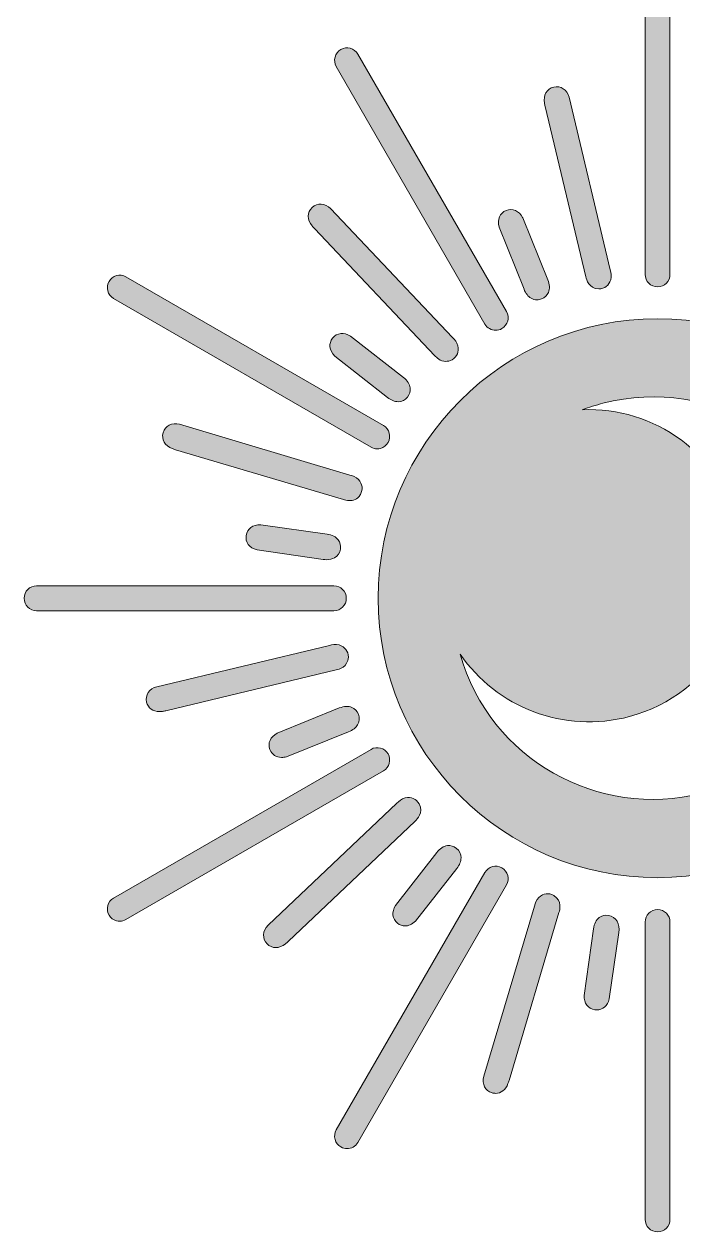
# Model space of a CAD drawing. Header units: inches. Extents: x 27.1 to 36.1, y -24.8 to -12.8.
# Drawn here: x 27.05 to 30.61, y -24.84 to -18.32 of the extents above; entities that cross this region are included whole.
import ezdxf

# ---------------------------------------------------------------- set-up
doc = ezdxf.new("R2010")
doc.units = ezdxf.units.IN
doc.header["$MEASUREMENT"] = 0
doc.layers.add('Layer 1', color=7, linetype='Continuous')

msp = doc.modelspace()

# ---------------------------------------------------------------- hatches: boundary and pattern name
at = {"layer": 'Layer 1', "true_color": 0xa16e58}
h = msp.add_hatch(color=35, dxfattribs=at)
h.dxf.hatch_style = 2
edge = h.paths.add_edge_path()
edge.add_spline(control_points=[(36.1013, -14.1036), (35.9893, -13.4943), (35.6073, -13.0502), (35.14, -12.8542), (35.0789, -12.8286), (35.0257, -12.8339), (34.971, -12.8729), (34.7206, -13.0515), (34.4449, -13.2544), (34.1507, -13.3523), (33.9898, -13.4058), (33.8109, -13.4233), (33.6457, -13.3781), (33.0526, -13.2158), (32.536, -12.879), (31.9025, -12.86), (31.8292, -12.8576), (31.7659, -12.881), (31.7062, -12.9227), (31.5978, -12.9983), (31.5044, -13.09), (31.4167, -13.1877), (31.1897, -13.4406), (30.9241, -13.6316), (30.6497, -13.8281), (30.5392, -13.9072), (30.4761, -14.0201), (30.4276, -14.143), (30.4048, -14.2007), (30.391, -14.2612), (30.3717, -14.32), (30.3221, -14.4705), (30.2457, -14.6068), (30.209, -14.7632), (30.1566, -14.9865), (30.177, -15.2106), (30.1539, -15.4363), (30.1451, -15.5215), (30.1336, -15.6069), (30.1346, -15.6929), (30.1353, -15.7525), (30.1512, -15.8053), (30.2076, -15.8377), (30.2307, -15.8509), (30.2549, -15.856), (30.2811, -15.8554), (30.3278, -15.8542), (30.3685, -15.8432), (30.4045, -15.8244), (30.4045, -15.8244), (30.4045, -18.0643), (30.4045, -18.0643), (30.4045, -18.0643), (30.4045, -18.0643), (30.4045, -18.0643), (30.4045, -18.0643), (30.4045, -19.6698), (30.4045, -19.6698), (30.4045, -19.7069), (30.4346, -19.737), (30.4716, -19.737), (30.5086, -19.737), (30.5388, -19.7069), (30.5388, -19.6698), (30.5388, -19.6698), (30.5388, -18.2391), (30.5388, -18.2391), (30.5388, -18.2391), (30.5388, -18.2391), (30.5388, -18.2391), (30.5388, -18.2391), (30.5388, -15.6777), (30.5388, -15.6777), (30.5848, -15.5895), (30.6053, -15.4947), (30.6081, -15.3944), (30.6171, -15.0679), (30.7724, -14.7811), (30.9007, -14.4905), (30.9749, -14.3224), (31.1506, -14.2271), (31.2917, -14.1222), (31.3293, -14.0941), (31.3713, -14.0722), (31.407, -14.0414), (31.409, -14.0397), (31.4122, -14.0393), (31.4148, -14.0384), (31.4131, -14.041), (31.4117, -14.0439), (31.4095, -14.0462), (31.2813, -14.1793), (31.1541, -14.3266), (31.0426, -14.4741), (30.9527, -14.5931), (30.9772, -14.7462), (30.9656, -14.8849), (30.9537, -15.027), (30.9634, -15.1686), (30.9827, -15.3093), (31.0018, -15.449), (31.0825, -15.538), (31.178, -15.632), (31.3033, -15.7554), (31.4065, -15.9307), (31.5596, -16.0195), (31.6554, -16.075), (31.7498, -16.032), (31.7716, -15.9232), (31.8237, -15.6622), (31.6441, -15.528), (31.5751, -15.2612), (31.5718, -15.2483), (31.5642, -15.2126), (31.5553, -15.2012), (31.4838, -15.1086), (31.4806, -15.0044), (31.5097, -14.8975), (31.5522, -14.7415), (31.6636, -14.6148), (31.7779, -14.5053), (31.9056, -14.3829), (32.0327, -14.2604), (32.1744, -14.1541), (32.184, -14.1469), (32.201, -14.1415), (32.2052, -14.1528), (32.2079, -14.1602), (32.2012, -14.1675), (32.1952, -14.1726), (32.0611, -14.287), (31.9312, -14.4065), (31.806, -14.5306), (31.6958, -14.6398), (31.5828, -14.75), (31.5378, -14.9034), (31.5168, -14.9742), (31.5176, -15.0453), (31.5394, -15.1155), (31.5524, -15.1572), (31.5809, -15.191), (31.6083, -15.2233), (31.7092, -15.3421), (31.7926, -15.4751), (31.8898, -15.5969), (31.9556, -15.6794), (32.0407, -15.725), (32.1431, -15.7422), (32.233, -15.7572), (32.3214, -15.7664), (32.4099, -15.7914), (32.5152, -15.8212), (32.826, -15.9555), (32.812, -15.7325), (32.8083, -15.6742), (32.7785, -15.61), (32.7426, -15.5647), (32.6747, -15.479), (32.5507, -15.5041), (32.4543, -15.4893), (32.3804, -15.4779), (32.3095, -15.4583), (32.2433, -15.4219), (31.8652, -15.214), (32.4116, -14.7036), (32.5744, -14.5613), (32.5825, -14.5542), (32.5919, -14.5443), (32.6017, -14.5554), (32.6123, -14.5674), (32.601, -14.5768), (32.5925, -14.5843), (32.5334, -14.6371), (32.474, -14.6897), (32.4206, -14.7483), (32.3368, -14.8403), (32.2546, -14.9342), (32.1924, -15.043), (32.1621, -15.0961), (32.146, -15.1549), (32.1491, -15.2162), (32.153, -15.2945), (32.1881, -15.3562), (32.258, -15.3961), (32.3419, -15.444), (32.4336, -15.461), (32.5283, -15.4675), (32.7185, -15.4807), (32.9212, -15.5241), (33.0557, -15.3495), (33.1296, -15.2534), (33.189, -15.1302), (33.2187, -15.0124), (33.2221, -14.9989), (33.2202, -14.9936), (33.2055, -14.9916), (33.1826, -14.9885), (33.1599, -14.9837), (33.1375, -14.9781), (33.0798, -14.9636), (33.029, -14.9744), (32.9829, -15.0135), (32.9609, -15.0321), (32.9473, -15.0487), (32.9502, -15.0809), (32.9546, -15.1302), (32.9461, -15.1796), (32.9345, -15.2279), (32.9318, -15.2391), (32.9278, -15.25), (32.9237, -15.2608), (32.9206, -15.2687), (32.9142, -15.2722), (32.9057, -15.2697), (32.8967, -15.2671), (32.8954, -15.2599), (32.8969, -15.2519), (32.8976, -15.2479), (32.8993, -15.2441), (32.9005, -15.2401), (32.9159, -15.1925), (32.92, -15.1432), (32.9226, -15.0937), (32.9229, -15.0875), (32.9249, -15.0788), (32.9177, -15.0763), (32.9147, -15.0752), (32.9085, -15.082), (32.9042, -15.0857), (32.8638, -15.1211), (32.826, -15.159), (32.7907, -15.1994), (32.7858, -15.2049), (32.781, -15.2106), (32.7758, -15.216), (32.7688, -15.2232), (32.7606, -15.2271), (32.7521, -15.2189), (32.7447, -15.2117), (32.7477, -15.2036), (32.7538, -15.197), (32.7806, -15.1679), (32.8065, -15.1378), (32.8349, -15.1103), (32.8758, -15.0709), (32.9188, -15.0335), (32.9607, -14.995), (33.012, -14.9481), (33.0723, -14.9316), (33.1394, -14.9462), (33.247, -14.9694), (33.3525, -14.9621), (33.4568, -14.9294), (33.5147, -14.9113), (33.5681, -14.9246), (33.6187, -14.9522), (33.8632, -15.0855), (34.0909, -15.2529), (34.3843, -15.2126), (34.5732, -15.1867), (34.7091, -15.0836), (34.8518, -14.9672), (35.2318, -14.6571), (35.6577, -14.4593), (36.07, -14.2059), (36.1056, -14.184), (36.1084, -14.1424), (36.1013, -14.1036)], knot_values=[0, 0, 0, 0, 1, 1, 1, 2, 2, 2, 3, 3, 3, 4, 4, 4, 5, 5, 5, 6, 6, 6, 7, 7, 7, 8, 8, 8, 9, 9, 9, 10, 10, 10, 11, 11, 11, 12, 12, 12, 13, 13, 13, 14, 14, 14, 15, 15, 15, 16, 16, 16, 17, 17, 17, 18, 18, 18, 19, 19, 19, 20, 20, 20, 21, 21, 21, 22, 22, 22, 23, 23, 23, 24, 24, 24, 25, 25, 25, 26, 26, 26, 27, 27, 27, 28, 28, 28, 29, 29, 29, 30, 30, 30, 31, 31, 31, 32, 32, 32, 33, 33, 33, 34, 34, 34, 35, 35, 35, 36, 36, 36, 37, 37, 37, 38, 38, 38, 39, 39, 39, 40, 40, 40, 41, 41, 41, 42, 42, 42, 43, 43, 43, 44, 44, 44, 45, 45, 45, 46, 46, 46, 47, 47, 47, 48, 48, 48, 49, 49, 49, 50, 50, 50, 51, 51, 51, 52, 52, 52, 53, 53, 53, 54, 54, 54, 55, 55, 55, 56, 56, 56, 57, 57, 57, 58, 58, 58, 59, 59, 59, 60, 60, 60, 61, 61, 61, 62, 62, 62, 63, 63, 63, 64, 64, 64, 65, 65, 65, 66, 66, 66, 67, 67, 67, 68, 68, 68, 69, 69, 69, 70, 70, 70, 71, 71, 71, 72, 72, 72, 73, 73, 73, 74, 74, 74, 75, 75, 75, 76, 76, 76, 77, 77, 77, 78, 78, 78, 79, 79, 79, 80, 80, 80, 81, 81, 81, 82, 82, 82, 83, 83, 83, 84, 84, 84, 85, 85, 85, 86, 86, 86, 87, 87, 87, 88, 88, 88, 89, 89, 89, 89], degree=3, periodic=1)
edge = h.paths.add_edge_path()
edge.add_spline(control_points=[(32.3703, -13.6254), (32.3501, -13.6319), (32.3505, -13.6096), (32.3469, -13.598), (32.3222, -13.5193), (32.2764, -13.4556), (32.2121, -13.4047), (32.1999, -13.395), (32.187, -13.3861), (32.1744, -13.3768), (32.1674, -13.3716), (32.1614, -13.3651), (32.1667, -13.3561), (32.1725, -13.346), (32.1817, -13.3478), (32.1904, -13.3525), (32.1947, -13.3549), (32.1988, -13.3577), (32.2028, -13.3605), (32.2404, -13.3863), (32.272, -13.4186), (32.3026, -13.4519), (32.3329, -13.4944), (32.3599, -13.5386), (32.3745, -13.589), (32.3781, -13.6012), (32.3893, -13.6193), (32.3703, -13.6254)], knot_values=[0, 0, 0, 0, 1, 1, 1, 2, 2, 2, 3, 3, 3, 4, 4, 4, 5, 5, 5, 6, 6, 6, 7, 7, 7, 8, 8, 8, 9, 9, 9, 9], degree=3, periodic=1)
edge = h.paths.add_edge_path()
edge.add_spline(control_points=[(32.7574, -14.0701), (32.7429, -14.0752), (32.7401, -14.0622), (32.7364, -14.0521), (32.722, -14.0135), (32.7082, -13.9745), (32.6857, -13.9397), (32.6334, -13.8585), (32.5655, -13.7938), (32.4796, -13.7487), (32.4693, -13.7433), (32.4565, -13.7373), (32.4651, -13.723), (32.4728, -13.7101), (32.4838, -13.7183), (32.4933, -13.7228), (32.5696, -13.7592), (32.626, -13.8193), (32.6773, -13.8751), (32.7191, -13.9294), (32.7437, -13.985), (32.764, -14.0428), (32.7676, -14.0531), (32.7714, -14.0653), (32.7574, -14.0701)], knot_values=[0, 0, 0, 0, 1, 1, 1, 2, 2, 2, 3, 3, 3, 4, 4, 4, 5, 5, 5, 6, 6, 6, 7, 7, 7, 8, 8, 8, 8], degree=3, periodic=1)
h = msp.add_hatch(color=35, dxfattribs=at)
h.dxf.hatch_style = 2
edge = h.paths.add_edge_path()
edge.add_spline(control_points=[(29.5395, -19.9376), (29.5519, -19.9591), (29.5745, -19.9712), (29.5978, -19.9712), (29.6091, -19.9712), (29.6207, -19.9683), (29.6312, -19.9622), (29.6633, -19.9436), (29.6743, -19.9025), (29.6558, -19.8704), (29.6558, -19.8704), (28.853, -18.48), (28.853, -18.48), (28.8441, -18.4645), (28.8296, -18.4534), (28.8123, -18.4487), (28.7949, -18.4441), (28.7768, -18.4465), (28.7613, -18.4555), (28.7613, -18.4555), (28.7613, -18.4555), (28.7613, -18.4555), (28.7458, -18.4644), (28.7347, -18.4789), (28.73, -18.4962), (28.7254, -18.5135), (28.7278, -18.5317), (28.7367, -18.5472), (28.7367, -18.5472), (29.5395, -19.9376), (29.5395, -19.9376)], knot_values=[0, 0, 0, 0, 1, 1, 1, 2, 2, 2, 3, 3, 3, 4, 4, 4, 5, 5, 5, 6, 6, 6, 7, 7, 7, 8, 8, 8, 9, 9, 9, 10, 10, 10, 10], degree=3, periodic=1)
h = msp.add_hatch(color=35, dxfattribs=at)
h.dxf.hatch_style = 2
edge = h.paths.add_edge_path()
edge.add_spline(control_points=[(29.8645, -18.7628), (29.8645, -18.7628), (30.0844, -19.6824), (30.0844, -19.6824), (30.0844, -19.6824), (30.0844, -19.6824), (30.0844, -19.6824), (30.0881, -19.6979), (30.0994, -19.745), (30.1539, -19.7482), (30.1864, -19.7475), (30.209, -19.7302), (30.2192, -19.6981), (30.2253, -19.6786), (30.2207, -19.6611), (30.2166, -19.6457), (30.2166, -19.6457), (29.9942, -18.7133), (29.9942, -18.7133), (29.983, -18.6723), (29.9479, -18.6495), (29.9106, -18.6586), (29.8735, -18.6678), (29.8535, -18.7023), (29.8608, -18.7444), (29.8619, -18.7506), (29.863, -18.7567), (29.8645, -18.7628)], knot_values=[0, 0, 0, 0, 1, 1, 1, 2, 2, 2, 3, 3, 3, 4, 4, 4, 5, 5, 5, 6, 6, 6, 7, 7, 7, 8, 8, 8, 9, 9, 9, 9], degree=3, periodic=1)
h = msp.add_hatch(color=35, dxfattribs=at)
h.dxf.hatch_style = 2
edge = h.paths.add_edge_path()
edge.add_spline(control_points=[(28.6184, -19.4221), (28.6184, -19.4221), (29.2685, -20.1085), (29.2685, -20.1085), (29.2768, -20.1172), (29.2977, -20.1392), (29.3282, -20.1392), (29.3383, -20.1392), (29.3495, -20.1368), (29.3616, -20.1307), (29.3895, -20.1138), (29.4004, -20.0876), (29.3931, -20.0547), (29.3887, -20.0347), (29.3759, -20.0219), (29.3647, -20.0106), (29.3647, -20.0106), (28.7059, -19.3144), (28.7059, -19.3144), (28.6757, -19.2845), (28.6337, -19.2821), (28.6061, -19.3088), (28.5786, -19.3353), (28.5785, -19.3752), (28.6059, -19.408), (28.6099, -19.4128), (28.614, -19.4176), (28.6184, -19.4221)], knot_values=[0, 0, 0, 0, 1, 1, 1, 2, 2, 2, 3, 3, 3, 4, 4, 4, 5, 5, 5, 6, 6, 6, 7, 7, 7, 8, 8, 8, 9, 9, 9, 9], degree=3, periodic=1)
h = msp.add_hatch(color=35, dxfattribs=at)
h.dxf.hatch_style = 2
edge = h.paths.add_edge_path()
edge.add_spline(control_points=[(29.7504, -19.7495), (29.7593, -19.7718), (29.7725, -19.7886), (29.7884, -19.7981), (29.7983, -19.804), (29.8092, -19.807), (29.8203, -19.807), (29.8286, -19.807), (29.837, -19.8053), (29.8453, -19.802), (29.8628, -19.795), (29.8757, -19.7829), (29.8824, -19.767), (29.8905, -19.7478), (29.8894, -19.7243), (29.879, -19.6991), (29.879, -19.6991), (29.7432, -19.3642), (29.7432, -19.3642), (29.7432, -19.3642), (29.7426, -19.3628), (29.7426, -19.3628), (29.7237, -19.3264), (29.6882, -19.3109), (29.6542, -19.3243), (29.6198, -19.3378), (29.6046, -19.3723), (29.6162, -19.414), (29.6162, -19.414), (29.7504, -19.7495), (29.7504, -19.7495)], knot_values=[0, 0, 0, 0, 1, 1, 1, 2, 2, 2, 3, 3, 3, 4, 4, 4, 5, 5, 5, 6, 6, 6, 7, 7, 7, 8, 8, 8, 9, 9, 9, 10, 10, 10, 10], degree=3, periodic=1)
h = msp.add_hatch(color=35, dxfattribs=at)
h.dxf.hatch_style = 2
edge = h.paths.add_edge_path()
edge.add_spline(control_points=[(27.5338, -19.7992), (27.5338, -19.7992), (28.9243, -20.602), (28.9243, -20.602), (28.9346, -20.6079), (28.9461, -20.611), (28.9577, -20.611), (28.9636, -20.611), (28.9694, -20.6102), (28.9752, -20.6087), (28.9925, -20.6041), (29.007, -20.5929), (29.016, -20.5774), (29.025, -20.5618), (29.0273, -20.5437), (29.0227, -20.5264), (29.0181, -20.5091), (29.0069, -20.4946), (28.9914, -20.4857), (28.9914, -20.4857), (27.601, -19.6829), (27.601, -19.6829), (27.5689, -19.6644), (27.5278, -19.6754), (27.5093, -19.7075), (27.4908, -19.7395), (27.5018, -19.7807), (27.5338, -19.7992)], knot_values=[0, 0, 0, 0, 1, 1, 1, 2, 2, 2, 3, 3, 3, 4, 4, 4, 5, 5, 5, 6, 6, 6, 7, 7, 7, 8, 8, 8, 9, 9, 9, 9], degree=3, periodic=1)
h = msp.add_hatch(color=35, dxfattribs=at)
h.dxf.hatch_style = 2
edge = h.paths.add_edge_path()
edge.add_spline(control_points=[(28.9629, -21.4178), (28.9629, -22.2497), (29.6397, -22.9265), (30.4716, -22.9265), (31.3035, -22.9265), (31.9803, -22.2497), (31.9803, -21.4178), (31.9803, -20.5859), (31.3035, -19.9091), (30.4716, -19.9091), (29.6397, -19.9091), (28.9629, -20.5859), (28.9629, -21.4178)], knot_values=[0, 0, 0, 0, 1, 1, 1, 2, 2, 2, 3, 3, 3, 4, 4, 4, 4], degree=3, periodic=1)
edge = h.paths.add_edge_path()
edge.add_spline(control_points=[(31.502, -21.1566), (31.6481, -21.742), (31.2902, -22.3279), (30.7091, -22.4719), (30.1522, -22.6113), (29.5674, -22.29), (29.4053, -21.7192), (29.6004, -22.0048), (29.9653, -22.1517), (30.321, -22.0564), (30.7669, -21.9367), (31.0299, -21.4841), (30.9195, -21.0378), (30.8136, -20.6392), (30.4537, -20.3824), (30.065, -20.4003), (30.1013, -20.3869), (30.1386, -20.3752), (30.177, -20.3655), (30.7692, -20.2162), (31.355, -20.5681), (31.502, -21.1566)], knot_values=[0, 0, 0, 0, 1, 1, 1, 2, 2, 2, 3, 3, 3, 4, 4, 4, 5, 5, 5, 6, 6, 6, 7, 7, 7, 7], degree=3, periodic=1)
h = msp.add_hatch(color=35, dxfattribs=at)
h.dxf.hatch_style = 2
edge = h.paths.add_edge_path()
edge.add_spline(control_points=[(29.1359, -20.2828), (29.1334, -20.2621), (29.1206, -20.2424), (29.0991, -20.2256), (29.0991, -20.2256), (28.8127, -20.0026), (28.8127, -20.0026), (28.7782, -19.9805), (28.7397, -19.9849), (28.7169, -20.0135), (28.6939, -20.0424), (28.698, -20.0799), (28.7289, -20.1102), (28.7289, -20.1102), (29.0129, -20.3336), (29.0129, -20.3336), (29.0317, -20.3485), (29.0515, -20.3565), (29.0701, -20.3567), (29.0704, -20.3567), (29.0707, -20.3567), (29.071, -20.3567), (29.0907, -20.3567), (29.1086, -20.3478), (29.1213, -20.3317), (29.133, -20.3168), (29.138, -20.2999), (29.1359, -20.2828)], knot_values=[0, 0, 0, 0, 1, 1, 1, 2, 2, 2, 3, 3, 3, 4, 4, 4, 5, 5, 5, 6, 6, 6, 7, 7, 7, 8, 8, 8, 9, 9, 9, 9], degree=3, periodic=1)
h = msp.add_hatch(color=35, dxfattribs=at)
h.dxf.hatch_style = 2
edge = h.paths.add_edge_path()
edge.add_spline(control_points=[(28.8668, -20.8582), (28.8825, -20.8296), (28.8788, -20.8014), (28.8561, -20.7766), (28.8423, -20.7615), (28.8248, -20.7568), (28.8093, -20.7527), (28.8093, -20.7527), (27.8907, -20.479), (27.8907, -20.479), (27.8497, -20.4682), (27.8121, -20.4871), (27.8015, -20.5241), (27.7909, -20.5608), (27.8108, -20.5954), (27.851, -20.6101), (27.8568, -20.6123), (27.8628, -20.6144), (27.8688, -20.6161), (27.8688, -20.6161), (28.7751, -20.8855), (28.7751, -20.8855), (28.7816, -20.8874), (28.794, -20.8911), (28.8082, -20.8911), (28.8271, -20.8911), (28.8494, -20.8846), (28.8661, -20.8593), (28.8661, -20.8593), (28.8668, -20.8582), (28.8668, -20.8582)], knot_values=[0, 0, 0, 0, 1, 1, 1, 2, 2, 2, 3, 3, 3, 4, 4, 4, 5, 5, 5, 6, 6, 6, 7, 7, 7, 8, 8, 8, 9, 9, 9, 10, 10, 10, 10], degree=3, periodic=1)
h = msp.add_hatch(color=35, dxfattribs=at)
h.dxf.hatch_style = 2
edge = h.paths.add_edge_path()
edge.add_spline(control_points=[(28.3289, -21.0218), (28.3289, -21.0218), (28.3274, -21.0217), (28.3274, -21.0217), (28.2867, -21.0187), (28.2553, -21.0428), (28.2499, -21.079), (28.2443, -21.1155), (28.2666, -21.146), (28.3086, -21.1568), (28.3086, -21.1568), (28.6662, -21.2083), (28.6662, -21.2083), (28.6726, -21.2092), (28.6788, -21.2097), (28.6848, -21.2097), (28.701, -21.2097), (28.7155, -21.2063), (28.7273, -21.1996), (28.7448, -21.1898), (28.7561, -21.173), (28.7591, -21.1523), (28.7618, -21.1336), (28.7577, -21.1164), (28.7473, -21.1027), (28.7348, -21.0861), (28.7139, -21.0753), (28.6869, -21.0716), (28.6869, -21.0716), (28.3289, -21.0218), (28.3289, -21.0218)], knot_values=[0, 0, 0, 0, 1, 1, 1, 2, 2, 2, 3, 3, 3, 4, 4, 4, 5, 5, 5, 6, 6, 6, 7, 7, 7, 8, 8, 8, 9, 9, 9, 10, 10, 10, 10], degree=3, periodic=1)
h = msp.add_hatch(color=35, dxfattribs=at)
h.dxf.hatch_style = 2
edge = h.paths.add_edge_path()
edge.add_spline(control_points=[(28.7908, -21.4178), (28.7908, -21.3808), (28.7607, -21.3507), (28.7236, -21.3507), (28.7236, -21.3507), (27.1181, -21.3507), (27.1181, -21.3507), (27.0811, -21.3507), (27.051, -21.3808), (27.051, -21.4178), (27.051, -21.4548), (27.0811, -21.485), (27.1181, -21.485), (27.1181, -21.485), (28.7236, -21.485), (28.7236, -21.485), (28.7607, -21.485), (28.7908, -21.4548), (28.7908, -21.4178)], knot_values=[0, 0, 0, 0, 1, 1, 1, 2, 2, 2, 3, 3, 3, 4, 4, 4, 5, 5, 5, 6, 6, 6, 6], degree=3, periodic=1)
h = msp.add_hatch(color=35, dxfattribs=at)
h.dxf.hatch_style = 2
edge = h.paths.add_edge_path()
edge.add_spline(control_points=[(28.802, -21.7356), (28.8013, -21.703), (28.784, -21.6804), (28.7519, -21.6702), (28.7324, -21.664), (28.715, -21.6687), (28.6996, -21.6729), (28.6996, -21.6729), (27.7671, -21.8953), (27.7671, -21.8953), (27.7261, -21.9065), (27.7031, -21.9416), (27.7124, -21.9789), (27.7203, -22.0109), (27.7471, -22.0301), (27.7813, -22.0301), (27.7867, -22.0301), (27.7924, -22.0296), (27.7982, -22.0287), (27.8044, -22.0276), (27.8105, -22.0264), (27.8167, -22.025), (27.8167, -22.025), (28.7362, -21.8051), (28.7362, -21.8051), (28.7517, -21.8013), (28.7988, -21.79), (28.802, -21.7356)], knot_values=[0, 0, 0, 0, 1, 1, 1, 2, 2, 2, 3, 3, 3, 4, 4, 4, 5, 5, 5, 6, 6, 6, 7, 7, 7, 8, 8, 8, 9, 9, 9, 9], degree=3, periodic=1)
h = msp.add_hatch(color=35, dxfattribs=at)
h.dxf.hatch_style = 2
edge = h.paths.add_edge_path()
edge.add_spline(control_points=[(28.4411, -22.2771), (28.4496, -22.2771), (28.4585, -22.2759), (28.4678, -22.2733), (28.4678, -22.2733), (28.8033, -22.139), (28.8033, -22.139), (28.8256, -22.1301), (28.8424, -22.117), (28.8519, -22.101), (28.8622, -22.0838), (28.8636, -22.0636), (28.8558, -22.0441), (28.8488, -22.0266), (28.8367, -22.0138), (28.8208, -22.007), (28.8016, -21.9989), (28.7782, -22.0001), (28.7528, -22.0104), (28.7528, -22.0104), (28.4166, -22.1469), (28.4166, -22.1469), (28.3802, -22.1657), (28.3648, -22.2012), (28.3781, -22.2353), (28.3886, -22.262), (28.4117, -22.2771), (28.4411, -22.2771)], knot_values=[0, 0, 0, 0, 1, 1, 1, 2, 2, 2, 3, 3, 3, 4, 4, 4, 5, 5, 5, 6, 6, 6, 7, 7, 7, 8, 8, 8, 9, 9, 9, 9], degree=3, periodic=1)
h = msp.add_hatch(color=35, dxfattribs=at)
h.dxf.hatch_style = 2
edge = h.paths.add_edge_path()
edge.add_spline(control_points=[(29.016, -22.2582), (28.9975, -22.2261), (28.9563, -22.215), (28.9243, -22.2337), (28.9243, -22.2337), (27.5338, -23.0364), (27.5338, -23.0364), (27.5018, -23.0549), (27.4908, -23.0961), (27.5093, -23.1281), (27.5182, -23.1437), (27.5327, -23.1548), (27.55, -23.1594), (27.5558, -23.161), (27.5617, -23.1618), (27.5675, -23.1618), (27.5792, -23.1618), (27.5907, -23.1587), (27.601, -23.1527), (27.601, -23.1527), (28.9914, -22.35), (28.9914, -22.35), (29.0235, -22.3314), (29.0345, -22.2903), (29.016, -22.2582)], knot_values=[0, 0, 0, 0, 1, 1, 1, 2, 2, 2, 3, 3, 3, 4, 4, 4, 5, 5, 5, 6, 6, 6, 7, 7, 7, 8, 8, 8, 8], degree=3, periodic=1)
h = msp.add_hatch(color=35, dxfattribs=at)
h.dxf.hatch_style = 2
edge = h.paths.add_edge_path()
edge.add_spline(control_points=[(29.1845, -22.5278), (29.1677, -22.4999), (29.1414, -22.4891), (29.1085, -22.4963), (29.0886, -22.5007), (29.0758, -22.5135), (29.0645, -22.5248), (29.0645, -22.5248), (28.3682, -23.1835), (28.3682, -23.1835), (28.3383, -23.2137), (28.3359, -23.2557), (28.3626, -23.2834), (28.3759, -23.2971), (28.3925, -23.304), (28.4099, -23.304), (28.4273, -23.304), (28.4454, -23.2972), (28.4618, -23.2835), (28.4618, -23.2835), (28.4618, -23.2835), (28.4618, -23.2835), (28.4667, -23.2795), (28.4714, -23.2754), (28.4759, -23.2711), (28.4759, -23.2711), (29.1623, -22.6209), (29.1623, -22.6209), (29.1739, -22.6099), (29.209, -22.5765), (29.1845, -22.5278)], knot_values=[0, 0, 0, 0, 1, 1, 1, 2, 2, 2, 3, 3, 3, 4, 4, 4, 5, 5, 5, 6, 6, 6, 7, 7, 7, 8, 8, 8, 9, 9, 9, 10, 10, 10, 10], degree=3, periodic=1)
h = msp.add_hatch(color=35, dxfattribs=at)
h.dxf.hatch_style = 2
edge = h.paths.add_edge_path()
edge.add_spline(control_points=[(29.3366, -22.7535), (29.3159, -22.7561), (29.2962, -22.7688), (29.2794, -22.7904), (29.2794, -22.7904), (29.0565, -23.0767), (29.0565, -23.0767), (29.0344, -23.1112), (29.0387, -23.1497), (29.0673, -23.1725), (29.0796, -23.1823), (29.0934, -23.1872), (29.1076, -23.1872), (29.1268, -23.1872), (29.1466, -23.1783), (29.164, -23.1606), (29.164, -23.1606), (29.3875, -22.8766), (29.3875, -22.8766), (29.4023, -22.8577), (29.4103, -22.8379), (29.4105, -22.8193), (29.4108, -22.7993), (29.4019, -22.7811), (29.3854, -22.7681), (29.3706, -22.7564), (29.3536, -22.7513), (29.3366, -22.7535)], knot_values=[0, 0, 0, 0, 1, 1, 1, 2, 2, 2, 3, 3, 3, 4, 4, 4, 5, 5, 5, 6, 6, 6, 7, 7, 7, 8, 8, 8, 9, 9, 9, 9], degree=3, periodic=1)
h = msp.add_hatch(color=35, dxfattribs=at)
h.dxf.hatch_style = 2
edge = h.paths.add_edge_path()
edge.add_spline(control_points=[(29.6625, -22.9142), (29.6578, -22.8969), (29.6467, -22.8824), (29.6312, -22.8735), (29.5992, -22.8549), (29.558, -22.866), (29.5395, -22.898), (29.5395, -22.898), (28.7367, -24.2885), (28.7367, -24.2885), (28.7278, -24.304), (28.7254, -24.3221), (28.73, -24.3394), (28.7347, -24.3567), (28.7458, -24.3712), (28.7613, -24.3802), (28.7719, -24.3863), (28.7834, -24.3892), (28.7948, -24.3892), (28.818, -24.3892), (28.8406, -24.3771), (28.853, -24.3556), (28.853, -24.3556), (29.6558, -22.9652), (29.6558, -22.9652), (29.6648, -22.9496), (29.6671, -22.9315), (29.6625, -22.9142)], knot_values=[0, 0, 0, 0, 1, 1, 1, 2, 2, 2, 3, 3, 3, 4, 4, 4, 5, 5, 5, 6, 6, 6, 7, 7, 7, 8, 8, 8, 9, 9, 9, 9], degree=3, periodic=1)
h = msp.add_hatch(color=35, dxfattribs=at)
h.dxf.hatch_style = 2
edge = h.paths.add_edge_path()
edge.add_spline(control_points=[(29.912, -23.0227), (29.8835, -23.007), (29.8552, -23.0107), (29.8304, -23.0333), (29.8153, -23.0471), (29.8106, -23.0646), (29.8065, -23.0801), (29.8065, -23.0801), (29.5329, -23.9987), (29.5329, -23.9987), (29.522, -24.0398), (29.541, -24.0773), (29.5779, -24.0879), (29.5845, -24.0898), (29.591, -24.0907), (29.5973, -24.0907), (29.6264, -24.0907), (29.6518, -24.0714), (29.6639, -24.0384), (29.6661, -24.0326), (29.6682, -24.0266), (29.67, -24.0207), (29.67, -24.0207), (29.9393, -23.1144), (29.9393, -23.1144), (29.9438, -23.0991), (29.9576, -23.0526), (29.912, -23.0227)], knot_values=[0, 0, 0, 0, 1, 1, 1, 2, 2, 2, 3, 3, 3, 4, 4, 4, 5, 5, 5, 6, 6, 6, 7, 7, 7, 8, 8, 8, 9, 9, 9, 9], degree=3, periodic=1)
h = msp.add_hatch(color=35, dxfattribs=at)
h.dxf.hatch_style = 2
edge = h.paths.add_edge_path()
edge.add_spline(control_points=[(30.2061, -23.1303), (30.1874, -23.1277), (30.1703, -23.1317), (30.1565, -23.1421), (30.1399, -23.1546), (30.1292, -23.1755), (30.1255, -23.2026), (30.1255, -23.2026), (30.0755, -23.5621), (30.0755, -23.5621), (30.0736, -23.603), (30.0967, -23.6341), (30.1328, -23.6396), (30.1365, -23.6401), (30.1401, -23.6404), (30.1437, -23.6404), (30.1753, -23.6404), (30.2008, -23.6186), (30.2106, -23.5809), (30.2106, -23.5809), (30.2621, -23.2232), (30.2621, -23.2232), (30.2655, -23.1995), (30.2625, -23.1783), (30.2535, -23.1621), (30.2436, -23.1446), (30.2268, -23.1333), (30.2061, -23.1303)], knot_values=[0, 0, 0, 0, 1, 1, 1, 2, 2, 2, 3, 3, 3, 4, 4, 4, 5, 5, 5, 6, 6, 6, 7, 7, 7, 8, 8, 8, 9, 9, 9, 9], degree=3, periodic=1)
h = msp.add_hatch(color=35, dxfattribs=at)
h.dxf.hatch_style = 2
edge = h.paths.add_edge_path()
edge.add_spline(control_points=[(30.4716, -23.0986), (30.4346, -23.0986), (30.4045, -23.1287), (30.4045, -23.1658), (30.4045, -23.1658), (30.4045, -24.7713), (30.4045, -24.7713), (30.4045, -24.8083), (30.4346, -24.8385), (30.4716, -24.8385), (30.5086, -24.8385), (30.5388, -24.8083), (30.5388, -24.7713), (30.5388, -24.7713), (30.5388, -23.1658), (30.5388, -23.1658), (30.5388, -23.1287), (30.5086, -23.0986), (30.4716, -23.0986)], knot_values=[0, 0, 0, 0, 1, 1, 1, 2, 2, 2, 3, 3, 3, 4, 4, 4, 5, 5, 5, 6, 6, 6, 6], degree=3, periodic=1)

# ---------------------------------------------------------------- linework, layer by layer
at = {"layer": 'Layer 1', "lineweight": 0}
for points, knots in [([(36.1013, -14.1036), (35.9893, -13.4943), (35.6073, -13.0502), (35.14, -12.8542), (35.0789, -12.8286), (35.0257, -12.8339), (34.971, -12.8729), (34.7206, -13.0515), (34.4449, -13.2544), (34.1507, -13.3523), (33.9898, -13.4058), (33.8109, -13.4233), (33.6457, -13.3781), (33.0526, -13.2158), (32.536, -12.879), (31.9025, -12.86), (31.8292, -12.8576), (31.7659, -12.881), (31.7062, -12.9227), (31.5978, -12.9983), (31.5044, -13.09), (31.4167, -13.1877), (31.1897, -13.4406), (30.9241, -13.6316), (30.6497, -13.8281), (30.5392, -13.9072), (30.4761, -14.0201), (30.4276, -14.143), (30.4048, -14.2007), (30.391, -14.2612), (30.3717, -14.32), (30.3221, -14.4705), (30.2457, -14.6068), (30.209, -14.7632), (30.1566, -14.9865), (30.177, -15.2106), (30.1539, -15.4363), (30.1451, -15.5215), (30.1336, -15.6069), (30.1346, -15.6929), (30.1353, -15.7525), (30.1512, -15.8053), (30.2076, -15.8377), (30.2307, -15.8509), (30.2549, -15.856), (30.2811, -15.8554), (30.3278, -15.8542), (30.3685, -15.8432), (30.4045, -15.8244), (30.4045, -15.8244), (30.4045, -18.0643), (30.4045, -18.0643), (30.4045, -18.0643), (30.4045, -18.0643), (30.4045, -18.0643), (30.4045, -18.0643), (30.4045, -19.6698), (30.4045, -19.6698), (30.4045, -19.7069), (30.4346, -19.737), (30.4716, -19.737), (30.5086, -19.737), (30.5388, -19.7069), (30.5388, -19.6698), (30.5388, -19.6698), (30.5388, -18.2391), (30.5388, -18.2391), (30.5388, -18.2391), (30.5388, -18.2391), (30.5388, -18.2391), (30.5388, -18.2391), (30.5388, -15.6777), (30.5388, -15.6777), (30.5848, -15.5895), (30.6053, -15.4947), (30.6081, -15.3944), (30.6171, -15.0679), (30.7724, -14.7811), (30.9007, -14.4905), (30.9749, -14.3224), (31.1506, -14.2271), (31.2917, -14.1222), (31.3293, -14.0941), (31.3713, -14.0722), (31.407, -14.0414), (31.409, -14.0397), (31.4122, -14.0393), (31.4148, -14.0384), (31.4131, -14.041), (31.4117, -14.0439), (31.4095, -14.0462), (31.2813, -14.1793), (31.1541, -14.3266), (31.0426, -14.4741), (30.9527, -14.5931), (30.9772, -14.7462), (30.9656, -14.8849), (30.9537, -15.027), (30.9634, -15.1686), (30.9827, -15.3093), (31.0018, -15.449), (31.0825, -15.538), (31.178, -15.632), (31.3033, -15.7554), (31.4065, -15.9307), (31.5596, -16.0195), (31.6554, -16.075), (31.7498, -16.032), (31.7716, -15.9232), (31.8237, -15.6622), (31.6441, -15.528), (31.5751, -15.2612), (31.5718, -15.2483), (31.5642, -15.2126), (31.5553, -15.2012), (31.4838, -15.1086), (31.4806, -15.0044), (31.5097, -14.8975), (31.5522, -14.7415), (31.6636, -14.6148), (31.7779, -14.5053), (31.9056, -14.3829), (32.0327, -14.2604), (32.1744, -14.1541), (32.184, -14.1469), (32.201, -14.1415), (32.2052, -14.1528), (32.2079, -14.1602), (32.2012, -14.1675), (32.1952, -14.1726), (32.0611, -14.287), (31.9312, -14.4065), (31.806, -14.5306), (31.6958, -14.6398), (31.5828, -14.75), (31.5378, -14.9034), (31.5168, -14.9742), (31.5176, -15.0453), (31.5394, -15.1155), (31.5524, -15.1572), (31.5809, -15.191), (31.6083, -15.2233), (31.7092, -15.3421), (31.7926, -15.4751), (31.8898, -15.5969), (31.9556, -15.6794), (32.0407, -15.725), (32.1431, -15.7422), (32.233, -15.7572), (32.3214, -15.7664), (32.4099, -15.7914), (32.5152, -15.8212), (32.826, -15.9555), (32.812, -15.7325), (32.8083, -15.6742), (32.7785, -15.61), (32.7426, -15.5647), (32.6747, -15.479), (32.5507, -15.5041), (32.4543, -15.4893), (32.3804, -15.4779), (32.3095, -15.4583), (32.2433, -15.4219), (31.8652, -15.214), (32.4116, -14.7036), (32.5744, -14.5613), (32.5825, -14.5542), (32.5919, -14.5443), (32.6017, -14.5554), (32.6123, -14.5674), (32.601, -14.5768), (32.5925, -14.5843), (32.5334, -14.6371), (32.474, -14.6897), (32.4206, -14.7483), (32.3368, -14.8403), (32.2546, -14.9342), (32.1924, -15.043), (32.1621, -15.0961), (32.146, -15.1549), (32.1491, -15.2162), (32.153, -15.2945), (32.1881, -15.3562), (32.258, -15.3961), (32.3419, -15.444), (32.4336, -15.461), (32.5283, -15.4675), (32.7185, -15.4807), (32.9212, -15.5241), (33.0557, -15.3495), (33.1296, -15.2534), (33.189, -15.1302), (33.2187, -15.0124), (33.2221, -14.9989), (33.2202, -14.9936), (33.2055, -14.9916), (33.1826, -14.9885), (33.1599, -14.9837), (33.1375, -14.9781), (33.0798, -14.9636), (33.029, -14.9744), (32.9829, -15.0135), (32.9609, -15.0321), (32.9473, -15.0487), (32.9502, -15.0809), (32.9546, -15.1302), (32.9461, -15.1796), (32.9345, -15.2279), (32.9318, -15.2391), (32.9278, -15.25), (32.9237, -15.2608), (32.9206, -15.2687), (32.9142, -15.2722), (32.9057, -15.2697), (32.8967, -15.2671), (32.8954, -15.2599), (32.8969, -15.2519), (32.8976, -15.2479), (32.8993, -15.2441), (32.9005, -15.2401), (32.9159, -15.1925), (32.92, -15.1432), (32.9226, -15.0937), (32.9229, -15.0875), (32.9249, -15.0788), (32.9177, -15.0763), (32.9147, -15.0752), (32.9085, -15.082), (32.9042, -15.0857), (32.8638, -15.1211), (32.826, -15.159), (32.7907, -15.1994), (32.7858, -15.2049), (32.781, -15.2106), (32.7758, -15.216), (32.7688, -15.2232), (32.7606, -15.2271), (32.7521, -15.2189), (32.7447, -15.2117), (32.7477, -15.2036), (32.7538, -15.197), (32.7806, -15.1679), (32.8065, -15.1378), (32.8349, -15.1103), (32.8758, -15.0709), (32.9188, -15.0335), (32.9607, -14.995), (33.012, -14.9481), (33.0723, -14.9316), (33.1394, -14.9462), (33.247, -14.9694), (33.3525, -14.9621), (33.4568, -14.9294), (33.5147, -14.9113), (33.5681, -14.9246), (33.6187, -14.9522), (33.8632, -15.0855), (34.0909, -15.2529), (34.3843, -15.2126), (34.5732, -15.1867), (34.7091, -15.0836), (34.8518, -14.9672), (35.2318, -14.6571), (35.6577, -14.4593), (36.07, -14.2059), (36.1056, -14.184), (36.1084, -14.1424), (36.1013, -14.1036)], [0, 0, 0, 0, 1, 1, 1, 2, 2, 2, 3, 3, 3, 4, 4, 4, 5, 5, 5, 6, 6, 6, 7, 7, 7, 8, 8, 8, 9, 9, 9, 10, 10, 10, 11, 11, 11, 12, 12, 12, 13, 13, 13, 14, 14, 14, 15, 15, 15, 16, 16, 16, 17, 17, 17, 18, 18, 18, 19, 19, 19, 20, 20, 20, 21, 21, 21, 22, 22, 22, 23, 23, 23, 24, 24, 24, 25, 25, 25, 26, 26, 26, 27, 27, 27, 28, 28, 28, 29, 29, 29, 30, 30, 30, 31, 31, 31, 32, 32, 32, 33, 33, 33, 34, 34, 34, 35, 35, 35, 36, 36, 36, 37, 37, 37, 38, 38, 38, 39, 39, 39, 40, 40, 40, 41, 41, 41, 42, 42, 42, 43, 43, 43, 44, 44, 44, 45, 45, 45, 46, 46, 46, 47, 47, 47, 48, 48, 48, 49, 49, 49, 50, 50, 50, 51, 51, 51, 52, 52, 52, 53, 53, 53, 54, 54, 54, 55, 55, 55, 56, 56, 56, 57, 57, 57, 58, 58, 58, 59, 59, 59, 60, 60, 60, 61, 61, 61, 62, 62, 62, 63, 63, 63, 64, 64, 64, 65, 65, 65, 66, 66, 66, 67, 67, 67, 68, 68, 68, 69, 69, 69, 70, 70, 70, 71, 71, 71, 72, 72, 72, 73, 73, 73, 74, 74, 74, 75, 75, 75, 76, 76, 76, 77, 77, 77, 78, 78, 78, 79, 79, 79, 80, 80, 80, 81, 81, 81, 82, 82, 82, 83, 83, 83, 84, 84, 84, 85, 85, 85, 86, 86, 86, 87, 87, 87, 88, 88, 88, 89, 89, 89, 89]), ([(29.5395, -19.9376), (29.5519, -19.9591), (29.5745, -19.9712), (29.5978, -19.9712), (29.6091, -19.9712), (29.6207, -19.9683), (29.6312, -19.9622), (29.6633, -19.9436), (29.6743, -19.9025), (29.6558, -19.8704), (29.6558, -19.8704), (28.853, -18.48), (28.853, -18.48), (28.8441, -18.4645), (28.8296, -18.4534), (28.8123, -18.4487), (28.7949, -18.4441), (28.7768, -18.4465), (28.7613, -18.4555), (28.7613, -18.4555), (28.7613, -18.4555), (28.7613, -18.4555), (28.7458, -18.4644), (28.7347, -18.4789), (28.73, -18.4962), (28.7254, -18.5135), (28.7278, -18.5317), (28.7367, -18.5472), (28.7367, -18.5472), (29.5395, -19.9376), (29.5395, -19.9376)], [0, 0, 0, 0, 1, 1, 1, 2, 2, 2, 3, 3, 3, 4, 4, 4, 5, 5, 5, 6, 6, 6, 7, 7, 7, 8, 8, 8, 9, 9, 9, 10, 10, 10, 10]), ([(29.8645, -18.7628), (29.8645, -18.7628), (30.0844, -19.6824), (30.0844, -19.6824), (30.0844, -19.6824), (30.0844, -19.6824), (30.0844, -19.6824), (30.0881, -19.6979), (30.0994, -19.745), (30.1539, -19.7482), (30.1864, -19.7475), (30.209, -19.7302), (30.2192, -19.6981), (30.2253, -19.6786), (30.2207, -19.6611), (30.2166, -19.6457), (30.2166, -19.6457), (29.9942, -18.7133), (29.9942, -18.7133), (29.983, -18.6723), (29.9479, -18.6495), (29.9106, -18.6586), (29.8735, -18.6678), (29.8535, -18.7023), (29.8608, -18.7444), (29.8619, -18.7506), (29.863, -18.7567), (29.8645, -18.7628)], [0, 0, 0, 0, 1, 1, 1, 2, 2, 2, 3, 3, 3, 4, 4, 4, 5, 5, 5, 6, 6, 6, 7, 7, 7, 8, 8, 8, 9, 9, 9, 9]), ([(28.6184, -19.4221), (28.6184, -19.4221), (29.2685, -20.1085), (29.2685, -20.1085), (29.2768, -20.1172), (29.2977, -20.1392), (29.3282, -20.1392), (29.3383, -20.1392), (29.3495, -20.1368), (29.3616, -20.1307), (29.3895, -20.1138), (29.4004, -20.0876), (29.3931, -20.0547), (29.3887, -20.0347), (29.3759, -20.0219), (29.3647, -20.0106), (29.3647, -20.0106), (28.7059, -19.3144), (28.7059, -19.3144), (28.6757, -19.2845), (28.6337, -19.2821), (28.6061, -19.3088), (28.5786, -19.3353), (28.5785, -19.3752), (28.6059, -19.408), (28.6099, -19.4128), (28.614, -19.4176), (28.6184, -19.4221)], [0, 0, 0, 0, 1, 1, 1, 2, 2, 2, 3, 3, 3, 4, 4, 4, 5, 5, 5, 6, 6, 6, 7, 7, 7, 8, 8, 8, 9, 9, 9, 9]), ([(29.7504, -19.7495), (29.7593, -19.7718), (29.7725, -19.7886), (29.7884, -19.7981), (29.7983, -19.804), (29.8092, -19.807), (29.8203, -19.807), (29.8286, -19.807), (29.837, -19.8053), (29.8453, -19.802), (29.8628, -19.795), (29.8757, -19.7829), (29.8824, -19.767), (29.8905, -19.7478), (29.8894, -19.7243), (29.879, -19.6991), (29.879, -19.6991), (29.7432, -19.3642), (29.7432, -19.3642), (29.7432, -19.3642), (29.7426, -19.3628), (29.7426, -19.3628), (29.7237, -19.3264), (29.6882, -19.3109), (29.6542, -19.3243), (29.6198, -19.3378), (29.6046, -19.3723), (29.6162, -19.414), (29.6162, -19.414), (29.7504, -19.7495), (29.7504, -19.7495)], [0, 0, 0, 0, 1, 1, 1, 2, 2, 2, 3, 3, 3, 4, 4, 4, 5, 5, 5, 6, 6, 6, 7, 7, 7, 8, 8, 8, 9, 9, 9, 10, 10, 10, 10]), ([(27.5338, -19.7992), (27.5338, -19.7992), (28.9243, -20.602), (28.9243, -20.602), (28.9346, -20.6079), (28.9461, -20.611), (28.9577, -20.611), (28.9636, -20.611), (28.9694, -20.6102), (28.9752, -20.6087), (28.9925, -20.6041), (29.007, -20.5929), (29.016, -20.5774), (29.025, -20.5618), (29.0273, -20.5437), (29.0227, -20.5264), (29.0181, -20.5091), (29.0069, -20.4946), (28.9914, -20.4857), (28.9914, -20.4857), (27.601, -19.6829), (27.601, -19.6829), (27.5689, -19.6644), (27.5278, -19.6754), (27.5093, -19.7075), (27.4908, -19.7395), (27.5018, -19.7807), (27.5338, -19.7992)], [0, 0, 0, 0, 1, 1, 1, 2, 2, 2, 3, 3, 3, 4, 4, 4, 5, 5, 5, 6, 6, 6, 7, 7, 7, 8, 8, 8, 9, 9, 9, 9]), ([(28.9629, -21.4178), (28.9629, -22.2497), (29.6397, -22.9265), (30.4716, -22.9265), (31.3035, -22.9265), (31.9803, -22.2497), (31.9803, -21.4178), (31.9803, -20.5859), (31.3035, -19.9091), (30.4716, -19.9091), (29.6397, -19.9091), (28.9629, -20.5859), (28.9629, -21.4178)], [0, 0, 0, 0, 1, 1, 1, 2, 2, 2, 3, 3, 3, 4, 4, 4, 4]), ([(29.1359, -20.2828), (29.1334, -20.2621), (29.1206, -20.2424), (29.0991, -20.2256), (29.0991, -20.2256), (28.8127, -20.0026), (28.8127, -20.0026), (28.7782, -19.9805), (28.7397, -19.9849), (28.7169, -20.0135), (28.6939, -20.0424), (28.698, -20.0799), (28.7289, -20.1102), (28.7289, -20.1102), (29.0129, -20.3336), (29.0129, -20.3336), (29.0317, -20.3485), (29.0515, -20.3565), (29.0701, -20.3567), (29.0704, -20.3567), (29.0707, -20.3567), (29.071, -20.3567), (29.0907, -20.3567), (29.1086, -20.3478), (29.1213, -20.3317), (29.133, -20.3168), (29.138, -20.2999), (29.1359, -20.2828)], [0, 0, 0, 0, 1, 1, 1, 2, 2, 2, 3, 3, 3, 4, 4, 4, 5, 5, 5, 6, 6, 6, 7, 7, 7, 8, 8, 8, 9, 9, 9, 9]), ([(31.502, -21.1566), (31.6481, -21.742), (31.2902, -22.3279), (30.7091, -22.4719), (30.1522, -22.6113), (29.5674, -22.29), (29.4053, -21.7192), (29.6004, -22.0048), (29.9653, -22.1517), (30.321, -22.0564), (30.7669, -21.9367), (31.0299, -21.4841), (30.9195, -21.0378), (30.8136, -20.6392), (30.4537, -20.3824), (30.065, -20.4003), (30.1013, -20.3869), (30.1386, -20.3752), (30.177, -20.3655), (30.7692, -20.2162), (31.355, -20.5681), (31.502, -21.1566)], [0, 0, 0, 0, 1, 1, 1, 2, 2, 2, 3, 3, 3, 4, 4, 4, 5, 5, 5, 6, 6, 6, 7, 7, 7, 7]), ([(28.8668, -20.8582), (28.8825, -20.8296), (28.8788, -20.8014), (28.8561, -20.7766), (28.8423, -20.7615), (28.8248, -20.7568), (28.8093, -20.7527), (28.8093, -20.7527), (27.8907, -20.479), (27.8907, -20.479), (27.8497, -20.4682), (27.8121, -20.4871), (27.8015, -20.5241), (27.7909, -20.5608), (27.8108, -20.5954), (27.851, -20.6101), (27.8568, -20.6123), (27.8628, -20.6144), (27.8688, -20.6161), (27.8688, -20.6161), (28.7751, -20.8855), (28.7751, -20.8855), (28.7816, -20.8874), (28.794, -20.8911), (28.8082, -20.8911), (28.8271, -20.8911), (28.8494, -20.8846), (28.8661, -20.8593), (28.8661, -20.8593), (28.8668, -20.8582), (28.8668, -20.8582)], [0, 0, 0, 0, 1, 1, 1, 2, 2, 2, 3, 3, 3, 4, 4, 4, 5, 5, 5, 6, 6, 6, 7, 7, 7, 8, 8, 8, 9, 9, 9, 10, 10, 10, 10]), ([(28.3289, -21.0218), (28.3289, -21.0218), (28.3274, -21.0217), (28.3274, -21.0217), (28.2867, -21.0187), (28.2553, -21.0428), (28.2499, -21.079), (28.2443, -21.1155), (28.2666, -21.146), (28.3086, -21.1568), (28.3086, -21.1568), (28.6662, -21.2083), (28.6662, -21.2083), (28.6726, -21.2092), (28.6788, -21.2097), (28.6848, -21.2097), (28.701, -21.2097), (28.7155, -21.2063), (28.7273, -21.1996), (28.7448, -21.1898), (28.7561, -21.173), (28.7591, -21.1523), (28.7618, -21.1336), (28.7577, -21.1164), (28.7473, -21.1027), (28.7348, -21.0861), (28.7139, -21.0753), (28.6869, -21.0716), (28.6869, -21.0716), (28.3289, -21.0218), (28.3289, -21.0218)], [0, 0, 0, 0, 1, 1, 1, 2, 2, 2, 3, 3, 3, 4, 4, 4, 5, 5, 5, 6, 6, 6, 7, 7, 7, 8, 8, 8, 9, 9, 9, 10, 10, 10, 10]), ([(28.7908, -21.4178), (28.7908, -21.3808), (28.7607, -21.3507), (28.7236, -21.3507), (28.7236, -21.3507), (27.1181, -21.3507), (27.1181, -21.3507), (27.0811, -21.3507), (27.051, -21.3808), (27.051, -21.4178), (27.051, -21.4548), (27.0811, -21.485), (27.1181, -21.485), (27.1181, -21.485), (28.7236, -21.485), (28.7236, -21.485), (28.7607, -21.485), (28.7908, -21.4548), (28.7908, -21.4178)], [0, 0, 0, 0, 1, 1, 1, 2, 2, 2, 3, 3, 3, 4, 4, 4, 5, 5, 5, 6, 6, 6, 6]), ([(28.802, -21.7356), (28.8013, -21.703), (28.784, -21.6804), (28.7519, -21.6702), (28.7324, -21.664), (28.715, -21.6687), (28.6996, -21.6729), (28.6996, -21.6729), (27.7671, -21.8953), (27.7671, -21.8953), (27.7261, -21.9065), (27.7031, -21.9416), (27.7124, -21.9789), (27.7203, -22.0109), (27.7471, -22.0301), (27.7813, -22.0301), (27.7867, -22.0301), (27.7924, -22.0296), (27.7982, -22.0287), (27.8044, -22.0276), (27.8105, -22.0264), (27.8167, -22.025), (27.8167, -22.025), (28.7362, -21.8051), (28.7362, -21.8051), (28.7517, -21.8013), (28.7988, -21.79), (28.802, -21.7356)], [0, 0, 0, 0, 1, 1, 1, 2, 2, 2, 3, 3, 3, 4, 4, 4, 5, 5, 5, 6, 6, 6, 7, 7, 7, 8, 8, 8, 9, 9, 9, 9]), ([(28.4411, -22.2771), (28.4496, -22.2771), (28.4585, -22.2759), (28.4678, -22.2733), (28.4678, -22.2733), (28.8033, -22.139), (28.8033, -22.139), (28.8256, -22.1301), (28.8424, -22.117), (28.8519, -22.101), (28.8622, -22.0838), (28.8636, -22.0636), (28.8558, -22.0441), (28.8488, -22.0266), (28.8367, -22.0138), (28.8208, -22.007), (28.8016, -21.9989), (28.7782, -22.0001), (28.7528, -22.0104), (28.7528, -22.0104), (28.4166, -22.1469), (28.4166, -22.1469), (28.3802, -22.1657), (28.3648, -22.2012), (28.3781, -22.2353), (28.3886, -22.262), (28.4117, -22.2771), (28.4411, -22.2771)], [0, 0, 0, 0, 1, 1, 1, 2, 2, 2, 3, 3, 3, 4, 4, 4, 5, 5, 5, 6, 6, 6, 7, 7, 7, 8, 8, 8, 9, 9, 9, 9]), ([(29.016, -22.2582), (28.9975, -22.2261), (28.9563, -22.215), (28.9243, -22.2337), (28.9243, -22.2337), (27.5338, -23.0364), (27.5338, -23.0364), (27.5018, -23.0549), (27.4908, -23.0961), (27.5093, -23.1281), (27.5182, -23.1437), (27.5327, -23.1548), (27.55, -23.1594), (27.5558, -23.161), (27.5617, -23.1618), (27.5675, -23.1618), (27.5792, -23.1618), (27.5907, -23.1587), (27.601, -23.1527), (27.601, -23.1527), (28.9914, -22.35), (28.9914, -22.35), (29.0235, -22.3314), (29.0345, -22.2903), (29.016, -22.2582)], [0, 0, 0, 0, 1, 1, 1, 2, 2, 2, 3, 3, 3, 4, 4, 4, 5, 5, 5, 6, 6, 6, 7, 7, 7, 8, 8, 8, 8]), ([(29.1845, -22.5278), (29.1677, -22.4999), (29.1414, -22.4891), (29.1085, -22.4963), (29.0886, -22.5007), (29.0758, -22.5135), (29.0645, -22.5248), (29.0645, -22.5248), (28.3682, -23.1835), (28.3682, -23.1835), (28.3383, -23.2137), (28.3359, -23.2557), (28.3626, -23.2834), (28.3759, -23.2971), (28.3925, -23.304), (28.4099, -23.304), (28.4273, -23.304), (28.4454, -23.2972), (28.4618, -23.2835), (28.4618, -23.2835), (28.4618, -23.2835), (28.4618, -23.2835), (28.4667, -23.2795), (28.4714, -23.2754), (28.4759, -23.2711), (28.4759, -23.2711), (29.1623, -22.6209), (29.1623, -22.6209), (29.1739, -22.6099), (29.209, -22.5765), (29.1845, -22.5278)], [0, 0, 0, 0, 1, 1, 1, 2, 2, 2, 3, 3, 3, 4, 4, 4, 5, 5, 5, 6, 6, 6, 7, 7, 7, 8, 8, 8, 9, 9, 9, 10, 10, 10, 10]), ([(29.3366, -22.7535), (29.3159, -22.7561), (29.2962, -22.7688), (29.2794, -22.7904), (29.2794, -22.7904), (29.0565, -23.0767), (29.0565, -23.0767), (29.0344, -23.1112), (29.0387, -23.1497), (29.0673, -23.1725), (29.0796, -23.1823), (29.0934, -23.1872), (29.1076, -23.1872), (29.1268, -23.1872), (29.1466, -23.1783), (29.164, -23.1606), (29.164, -23.1606), (29.3875, -22.8766), (29.3875, -22.8766), (29.4023, -22.8577), (29.4103, -22.8379), (29.4105, -22.8193), (29.4108, -22.7993), (29.4019, -22.7811), (29.3854, -22.7681), (29.3706, -22.7564), (29.3536, -22.7513), (29.3366, -22.7535)], [0, 0, 0, 0, 1, 1, 1, 2, 2, 2, 3, 3, 3, 4, 4, 4, 5, 5, 5, 6, 6, 6, 7, 7, 7, 8, 8, 8, 9, 9, 9, 9]), ([(29.6625, -22.9142), (29.6578, -22.8969), (29.6467, -22.8824), (29.6312, -22.8735), (29.5992, -22.8549), (29.558, -22.866), (29.5395, -22.898), (29.5395, -22.898), (28.7367, -24.2885), (28.7367, -24.2885), (28.7278, -24.304), (28.7254, -24.3221), (28.73, -24.3394), (28.7347, -24.3567), (28.7458, -24.3712), (28.7613, -24.3802), (28.7719, -24.3863), (28.7834, -24.3892), (28.7948, -24.3892), (28.818, -24.3892), (28.8406, -24.3771), (28.853, -24.3556), (28.853, -24.3556), (29.6558, -22.9652), (29.6558, -22.9652), (29.6648, -22.9496), (29.6671, -22.9315), (29.6625, -22.9142)], [0, 0, 0, 0, 1, 1, 1, 2, 2, 2, 3, 3, 3, 4, 4, 4, 5, 5, 5, 6, 6, 6, 7, 7, 7, 8, 8, 8, 9, 9, 9, 9]), ([(29.912, -23.0227), (29.8835, -23.007), (29.8552, -23.0107), (29.8304, -23.0333), (29.8153, -23.0471), (29.8106, -23.0646), (29.8065, -23.0801), (29.8065, -23.0801), (29.5329, -23.9987), (29.5329, -23.9987), (29.522, -24.0398), (29.541, -24.0773), (29.5779, -24.0879), (29.5845, -24.0898), (29.591, -24.0907), (29.5973, -24.0907), (29.6264, -24.0907), (29.6518, -24.0714), (29.6639, -24.0384), (29.6661, -24.0326), (29.6682, -24.0266), (29.67, -24.0207), (29.67, -24.0207), (29.9393, -23.1144), (29.9393, -23.1144), (29.9438, -23.0991), (29.9576, -23.0526), (29.912, -23.0227)], [0, 0, 0, 0, 1, 1, 1, 2, 2, 2, 3, 3, 3, 4, 4, 4, 5, 5, 5, 6, 6, 6, 7, 7, 7, 8, 8, 8, 9, 9, 9, 9]), ([(30.2061, -23.1303), (30.1874, -23.1277), (30.1703, -23.1317), (30.1565, -23.1421), (30.1399, -23.1546), (30.1292, -23.1755), (30.1255, -23.2026), (30.1255, -23.2026), (30.0755, -23.5621), (30.0755, -23.5621), (30.0736, -23.603), (30.0967, -23.6341), (30.1328, -23.6396), (30.1365, -23.6401), (30.1401, -23.6404), (30.1437, -23.6404), (30.1753, -23.6404), (30.2008, -23.6186), (30.2106, -23.5809), (30.2106, -23.5809), (30.2621, -23.2232), (30.2621, -23.2232), (30.2655, -23.1995), (30.2625, -23.1783), (30.2535, -23.1621), (30.2436, -23.1446), (30.2268, -23.1333), (30.2061, -23.1303)], [0, 0, 0, 0, 1, 1, 1, 2, 2, 2, 3, 3, 3, 4, 4, 4, 5, 5, 5, 6, 6, 6, 7, 7, 7, 8, 8, 8, 9, 9, 9, 9]), ([(30.4716, -23.0986), (30.4346, -23.0986), (30.4045, -23.1287), (30.4045, -23.1658), (30.4045, -23.1658), (30.4045, -24.7713), (30.4045, -24.7713), (30.4045, -24.8083), (30.4346, -24.8385), (30.4716, -24.8385), (30.5086, -24.8385), (30.5388, -24.8083), (30.5388, -24.7713), (30.5388, -24.7713), (30.5388, -23.1658), (30.5388, -23.1658), (30.5388, -23.1287), (30.5086, -23.0986), (30.4716, -23.0986)], [0, 0, 0, 0, 1, 1, 1, 2, 2, 2, 3, 3, 3, 4, 4, 4, 5, 5, 5, 6, 6, 6, 6])]:
    msp.add_open_spline(points, degree=3, knots=knots, dxfattribs=at)

doc.saveas('drawing.dxf')
